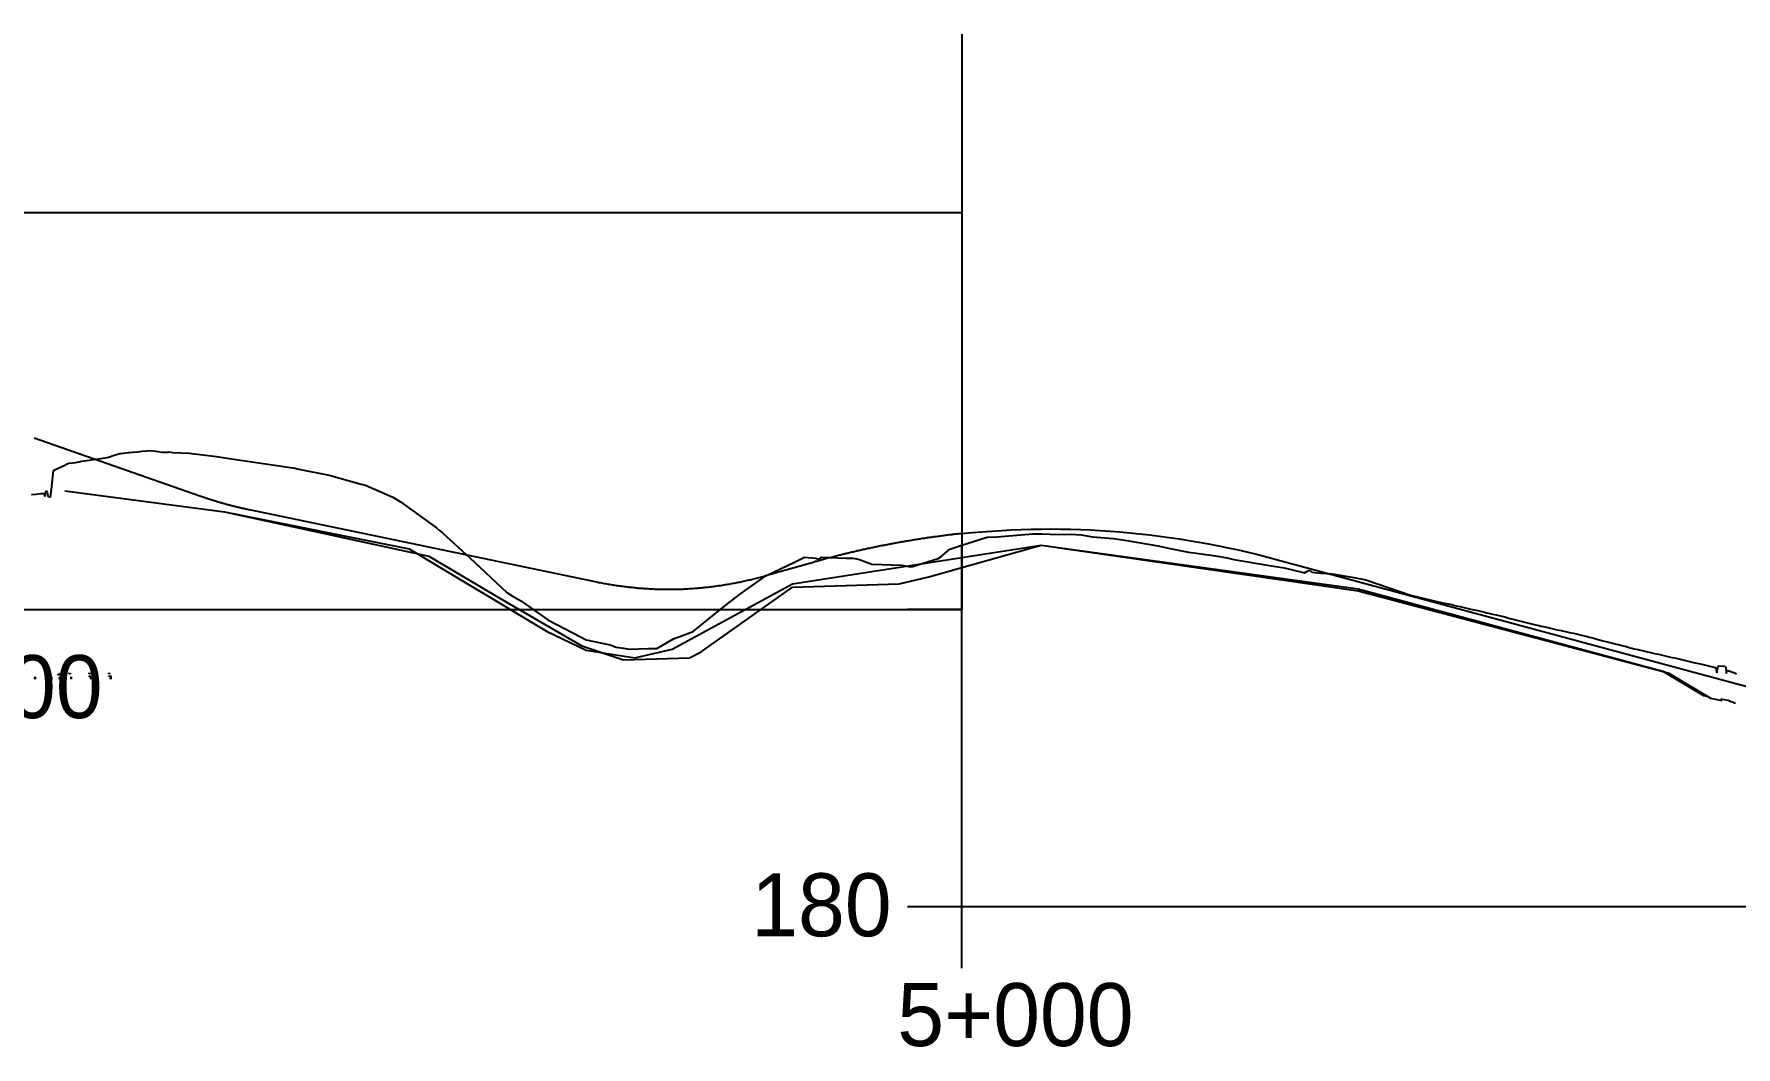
# Model space of a CAD drawing. Extents: x 769 to 8876, y 783 to 1837.
# Drawn here: x 1984 to 3702, y 804 to 1826 of the extents above; entities that cross this region are included whole.
import ezdxf

# ---------------------------------------------------------------- set-up
doc = ezdxf.new("R2010")
doc.units = 0
for name, color, linetype in [('NIWELETA', 1, 'CONTINUOUS'), ('PDF_GEOMETRY', 7, 'CONTINUOUS'), ('PDF_SOLID_FILLS', 7, 'CONTINUOUS'), ('POMOC', 6, 'CONTINUOUS'), ('ROW_L', 1, 'CONTINUOUS'), ('ROW_P', 4, 'CONTINUOUS'), ('TEREN', 3, 'CONTINUOUS')]:
    doc.layers.add(name, color=color, linetype=linetype)

# ---------------------------------------------------------------- blocks, each defined once
blk = doc.blocks.new('*U197')
at = {"layer": 'PDF_GEOMETRY', "color": 12, "linetype": 'CONTINUOUS'}
for p, q in [((1064.5, 2029.9), (1064.2, 2030.9)), ((1064.5, 2030.9), (1064.5, 2029.9))]:
    blk.add_line(p, q, dxfattribs=at)
at = {"layer": 'PDF_GEOMETRY', "color": 12, "linetype": 'CONTINUOUS', "extrusion": (0, 0, -1)}
blk.add_solid([(-1064.2, 2030.9), (-1064.5, 2030.9), (-1064.5, 2029.9)], dxfattribs=at)
blk = doc.blocks.new('*U198')
at = {"layer": 'PDF_GEOMETRY', "color": 12, "linetype": 'CONTINUOUS'}
for p, q in [((1064.5, 2031.1), (1064.2, 2032.1)), ((1064.5, 2032.1), (1064.5, 2031.1))]:
    blk.add_line(p, q, dxfattribs=at)
at = {"layer": 'PDF_GEOMETRY', "color": 12, "linetype": 'CONTINUOUS', "extrusion": (0, 0, -1)}
blk.add_solid([(-1064.2, 2032.1), (-1064.5, 2032.1), (-1064.5, 2031.1)], dxfattribs=at)
blk = doc.blocks.new('*U202')
at = {"layer": 'PDF_GEOMETRY', "color": 12, "linetype": 'CONTINUOUS'}
for p, q in [((1081, 2029.9), (1080.8, 2030.9)), ((1081, 2030.9), (1081, 2029.9))]:
    blk.add_line(p, q, dxfattribs=at)
at = {"layer": 'PDF_GEOMETRY', "color": 12, "linetype": 'CONTINUOUS', "extrusion": (0, 0, -1)}
blk.add_solid([(-1080.8, 2030.9), (-1081, 2030.9), (-1081, 2029.9)], dxfattribs=at)
blk = doc.blocks.new('*U203')
at = {"layer": 'PDF_GEOMETRY', "color": 12, "linetype": 'CONTINUOUS'}
for p, q in [((1081, 2031.1), (1080.8, 2032.1)), ((1081, 2032.1), (1081, 2031.1))]:
    blk.add_line(p, q, dxfattribs=at)
at = {"layer": 'PDF_GEOMETRY', "color": 12, "linetype": 'CONTINUOUS', "extrusion": (0, 0, -1)}
blk.add_solid([(-1080.8, 2032.1), (-1081, 2032.1), (-1081, 2031.1)], dxfattribs=at)
blk = doc.blocks.new('*U204')
at = {"layer": 'PDF_GEOMETRY', "color": 12, "linetype": 'CONTINUOUS'}
for p, q in [((1079, 2034), (1079, 2035)), ((1079.2, 2035), (1079.3, 2034)), ((1079.3, 2034.8), (1079.6, 2034.6)), ((1079.5, 2034.6), (1079.3, 2034.8)), ((1079.8, 2034.5), (1079.5, 2034.6)), ((1079.6, 2034.6), (1079.8, 2034.5))]:
    blk.add_line(p, q, dxfattribs=at)
at = {"layer": 'PDF_GEOMETRY', "color": 12, "linetype": 'CONTINUOUS', "extrusion": (0, 0, -1)}
for points in [[(-1079, 2035), (-1079.3, 2034), (-1079, 2034)], [(-1079, 2035), (-1079.2, 2035), (-1079.3, 2034)], [(-1079.3, 2034.8), (-1079.6, 2034.6), (-1079.5, 2034.6)], [(-1079.5, 2034.6), (-1079.6, 2034.6), (-1079.8, 2034.5)]]:
    blk.add_solid(points, dxfattribs=at)
blk = doc.blocks.new('*U205')
at = {"layer": 'PDF_GEOMETRY', "color": 12, "linetype": 'CONTINUOUS'}
for p, q in [((1079, 2035.5), (1079, 2036.1)), ((1079, 2035.4), (1079, 2035.5)), ((1079, 2035.4), (1079, 2035.4)), ((1079, 2035.3), (1079, 2035.4)), ((1080.1, 2035.2), (1079, 2035.3)), ((1079.3, 2036.1), (1079.3, 2035.5)), ((1079.3, 2035.5), (1079.8, 2035.4)), ((1079.8, 2035.4), (1080.1, 2035.4)), ((1080.1, 2035.4), (1080.1, 2035.3)), ((1080.1, 2035.3), (1080.1, 2035.2))]:
    blk.add_line(p, q, dxfattribs=at)
at = {"layer": 'PDF_GEOMETRY', "color": 12, "linetype": 'CONTINUOUS', "extrusion": (0, 0, -1)}
for points in [[(-1079, 2036.1), (-1079.3, 2035.5), (-1079, 2035.5)], [(-1079, 2036.1), (-1079.3, 2036.1), (-1079.3, 2035.5)], [(-1079, 2035.5), (-1079.8, 2035.4), (-1079, 2035.4)], [(-1079, 2035.5), (-1079.3, 2035.5), (-1079.8, 2035.4)], [(-1079, 2035.4), (-1080.1, 2035.4), (-1079, 2035.4)], [(-1079, 2035.4), (-1079.8, 2035.4), (-1080.1, 2035.4)], [(-1079, 2035.4), (-1080.1, 2035.3), (-1079, 2035.3)], [(-1079, 2035.4), (-1080.1, 2035.4), (-1080.1, 2035.3)], [(-1079, 2035.3), (-1080.1, 2035.3), (-1080.1, 2035.2)]]:
    blk.add_solid(points, dxfattribs=at)
blk = doc.blocks.new('*U206')
at = {"layer": 'PDF_GEOMETRY', "color": 12, "linetype": 'CONTINUOUS'}
for p, q in [((1089.4, 2029.9), (1089.1, 2030.9)), ((1089.4, 2030.9), (1089.4, 2029.9))]:
    blk.add_line(p, q, dxfattribs=at)
at = {"layer": 'PDF_GEOMETRY', "color": 12, "linetype": 'CONTINUOUS', "extrusion": (0, 0, -1)}
blk.add_solid([(-1089.1, 2030.9), (-1089.4, 2030.9), (-1089.4, 2029.9)], dxfattribs=at)
blk = doc.blocks.new('*U207')
at = {"layer": 'PDF_GEOMETRY', "color": 12, "linetype": 'CONTINUOUS'}
for p, q in [((1089.4, 2031.1), (1089.1, 2032.1)), ((1089.4, 2032.1), (1089.4, 2031.1))]:
    blk.add_line(p, q, dxfattribs=at)
at = {"layer": 'PDF_GEOMETRY', "color": 12, "linetype": 'CONTINUOUS', "extrusion": (0, 0, -1)}
blk.add_solid([(-1089.1, 2032.1), (-1089.4, 2032.1), (-1089.4, 2031.1)], dxfattribs=at)
blk = doc.blocks.new('*U208')
at = {"layer": 'PDF_GEOMETRY', "color": 12, "linetype": 'CONTINUOUS'}
for p, q in [((1087.4, 2034.6), (1087.4, 2034.8)), ((1087.4, 2034.6), (1087.4, 2034.6)), ((1088.3, 2034.1), (1087.4, 2034.6)), ((1088.7, 2034), (1088.3, 2034.1)), ((1088.7, 2034.8), (1088.7, 2035)), ((1088.9, 2035), (1088.9, 2034.8)), ((1088.9, 2034.6), (1088.9, 2034.1)), ((1088.9, 2034.1), (1088.9, 2034)), ((1089.4, 2034.8), (1089.4, 2034.6)), ((1089.4, 2034.6), (1089.4, 2034.6))]:
    blk.add_line(p, q, dxfattribs=at)
at = {"layer": 'PDF_GEOMETRY', "color": 12, "linetype": 'CONTINUOUS', "extrusion": (0, 0, -1)}
for points in [[(-1087.4, 2034.8), (-1089.4, 2034.6), (-1087.4, 2034.6)], [(-1087.4, 2034.8), (-1089.4, 2034.8), (-1089.4, 2034.6)], [(-1087.4, 2034.6), (-1089.4, 2034.6), (-1087.4, 2034.6)], [(-1087.4, 2034.6), (-1089.4, 2034.6), (-1089.4, 2034.6)], [(-1087.4, 2034.6), (-1088.7, 2034.1), (-1088.3, 2034.1)], [(-1087.4, 2034.6), (-1087.8, 2034.6), (-1088.7, 2034.1)], [(-1088.3, 2034.1), (-1088.9, 2034), (-1088.7, 2034)], [(-1088.3, 2034.1), (-1088.9, 2034.1), (-1088.9, 2034)], [(-1088.7, 2035), (-1088.9, 2034.8), (-1088.7, 2034.8)], [(-1088.7, 2035), (-1088.9, 2035), (-1088.9, 2034.8)], [(-1088.7, 2034.6), (-1088.9, 2034.1), (-1088.7, 2034.1)], [(-1088.7, 2034.6), (-1088.9, 2034.6), (-1088.9, 2034.1)]]:
    blk.add_solid(points, dxfattribs=at)
blk = doc.blocks.new('*U209')
at = {"layer": 'PDF_GEOMETRY', "color": 12, "linetype": 'CONTINUOUS'}
for p, q in [((1088.8, 2035.2), (1088.5, 2035.2)), ((1088.5, 2035.2), (1088.6, 2035.2)), ((1088.6, 2035.2), (1089.2, 2035.3)), ((1089.2, 2035.3), (1088.8, 2035.2))]:
    blk.add_line(p, q, dxfattribs=at)
at = {"layer": 'PDF_GEOMETRY', "color": 12, "linetype": 'CONTINUOUS', "extrusion": (0, 0, -1)}
for points in [[(-1088.6, 2035.2), (-1088.8, 2035.2), (-1088.5, 2035.2)], [(-1089.2, 2035.3), (-1088.8, 2035.2), (-1088.6, 2035.2)]]:
    blk.add_solid(points, dxfattribs=at)
blk = doc.blocks.new('*U210')
at = {"layer": 'PDF_GEOMETRY', "color": 12, "linetype": 'CONTINUOUS'}
for p, q in [((1101, 2029.9), (1100.8, 2030.9)), ((1101, 2030.9), (1101, 2029.9))]:
    blk.add_line(p, q, dxfattribs=at)
at = {"layer": 'PDF_GEOMETRY', "color": 12, "linetype": 'CONTINUOUS', "extrusion": (0, 0, -1)}
blk.add_solid([(-1100.8, 2030.9), (-1101, 2030.9), (-1101, 2029.9)], dxfattribs=at)
blk = doc.blocks.new('*U211')
at = {"layer": 'PDF_GEOMETRY', "color": 12, "linetype": 'CONTINUOUS'}
for p, q in [((1101, 2031.1), (1100.8, 2032.1)), ((1101, 2032.1), (1101, 2031.1))]:
    blk.add_line(p, q, dxfattribs=at)
at = {"layer": 'PDF_GEOMETRY', "color": 12, "linetype": 'CONTINUOUS', "extrusion": (0, 0, -1)}
blk.add_solid([(-1100.8, 2032.1), (-1101, 2032.1), (-1101, 2031.1)], dxfattribs=at)
blk = doc.blocks.new('*U212')
at = {"layer": 'PDF_GEOMETRY', "color": 12, "linetype": 'CONTINUOUS'}
for p, q in [((1099, 2035.5), (1099, 2036.1)), ((1099, 2035.4), (1099, 2035.5)), ((1099, 2035.4), (1099, 2035.4)), ((1099, 2035.3), (1099, 2035.4)), ((1100.1, 2035.2), (1099, 2035.3)), ((1099.3, 2036.1), (1099.3, 2035.5)), ((1099.3, 2035.5), (1099.8, 2035.4)), ((1099.8, 2035.4), (1100.1, 2035.4)), ((1100.1, 2035.4), (1100.1, 2035.3)), ((1100.1, 2035.3), (1100.1, 2035.2))]:
    blk.add_line(p, q, dxfattribs=at)
at = {"layer": 'PDF_GEOMETRY', "color": 12, "linetype": 'CONTINUOUS', "extrusion": (0, 0, -1)}
for points in [[(-1099, 2036.1), (-1099.3, 2035.5), (-1099, 2035.5)], [(-1099, 2036.1), (-1099.3, 2036.1), (-1099.3, 2035.5)], [(-1099, 2035.5), (-1099.8, 2035.4), (-1099, 2035.4)], [(-1099, 2035.5), (-1099.3, 2035.5), (-1099.8, 2035.4)], [(-1099, 2035.4), (-1100.1, 2035.4), (-1099, 2035.4)], [(-1099, 2035.4), (-1099.8, 2035.4), (-1100.1, 2035.4)], [(-1099, 2035.4), (-1100.1, 2035.3), (-1099, 2035.3)], [(-1099, 2035.4), (-1100.1, 2035.4), (-1100.1, 2035.3)], [(-1099, 2035.3), (-1100.1, 2035.3), (-1100.1, 2035.2)]]:
    blk.add_solid(points, dxfattribs=at)
blk = doc.blocks.new('*U213')
at = {"layer": 'PDF_GEOMETRY', "color": 12, "linetype": 'CONTINUOUS'}
for p, q in [((1121, 2029.9), (1120.8, 2030.9)), ((1121, 2030.9), (1121, 2029.9))]:
    blk.add_line(p, q, dxfattribs=at)
at = {"layer": 'PDF_GEOMETRY', "color": 12, "linetype": 'CONTINUOUS', "extrusion": (0, 0, -1)}
blk.add_solid([(-1120.8, 2030.9), (-1121, 2030.9), (-1121, 2029.9)], dxfattribs=at)
blk = doc.blocks.new('*U214')
at = {"layer": 'PDF_GEOMETRY', "color": 12, "linetype": 'CONTINUOUS'}
for p, q in [((1121, 2031.1), (1120.8, 2032.1)), ((1121, 2032.1), (1121, 2031.1))]:
    blk.add_line(p, q, dxfattribs=at)
at = {"layer": 'PDF_GEOMETRY', "color": 12, "linetype": 'CONTINUOUS', "extrusion": (0, 0, -1)}
blk.add_solid([(-1120.8, 2032.1), (-1121, 2032.1), (-1121, 2031.1)], dxfattribs=at)
blk = doc.blocks.new('*U215')
at = {"layer": 'PDF_GEOMETRY', "color": 12, "linetype": 'CONTINUOUS'}
for p, q in [((1119, 2032.6), (1119, 2033.2)), ((1119, 2032.5), (1119, 2032.6)), ((1119, 2032.5), (1119, 2032.5)), ((1119, 2032.4), (1119, 2032.5)), ((1120.1, 2032.3), (1119, 2032.4)), ((1119.3, 2033.2), (1119.3, 2032.6)), ((1119.3, 2032.6), (1119.8, 2032.5)), ((1119.8, 2032.5), (1120.1, 2032.5)), ((1120.1, 2032.5), (1120.1, 2032.4)), ((1120.1, 2032.4), (1120.1, 2032.3)), ((1120.6, 2032.5), (1120.5, 2032.4)), ((1120.5, 2032.4), (1120.6, 2032.5)), ((1120.6, 2032.5), (1120.7, 2032.5)), ((1120.6, 2032.5), (1120.6, 2032.5)), ((1120.7, 2032.5), (1120.6, 2032.5)), ((1120.6, 2032.5), (1120.6, 2032.5)), ((1120.6, 2032.5), (1120.6, 2032.5)), ((1120.7, 2032.5), (1120.7, 2032.5))]:
    blk.add_line(p, q, dxfattribs=at)
at = {"layer": 'PDF_GEOMETRY', "color": 12, "linetype": 'CONTINUOUS', "extrusion": (0, 0, -1)}
for points in [[(-1119, 2033.2), (-1119.3, 2032.6), (-1119, 2032.6)], [(-1119, 2033.2), (-1119.3, 2033.2), (-1119.3, 2032.6)], [(-1119, 2032.6), (-1119.8, 2032.5), (-1119, 2032.5)], [(-1119, 2032.6), (-1119.3, 2032.6), (-1119.8, 2032.5)], [(-1119, 2032.5), (-1120.1, 2032.5), (-1119, 2032.5)], [(-1119, 2032.5), (-1119.8, 2032.5), (-1120.1, 2032.5)], [(-1119, 2032.5), (-1120.1, 2032.4), (-1119, 2032.4)], [(-1119, 2032.5), (-1120.1, 2032.5), (-1120.1, 2032.4)], [(-1119, 2032.4), (-1120.1, 2032.4), (-1120.1, 2032.3)], [(-1120.6, 2032.5), (-1120.6, 2032.5), (-1120.5, 2032.4)], [(-1120.7, 2032.5), (-1120.7, 2032.5), (-1120.6, 2032.5)], [(-1120.6, 2032.5), (-1120.6, 2032.5), (-1120.6, 2032.5)], [(-1120.6, 2032.5), (-1120.7, 2032.5), (-1120.6, 2032.5)], [(-1120.6, 2032.5), (-1120.6, 2032.5), (-1120.6, 2032.5)], [(-1120.6, 2032.5), (-1120.6, 2032.5), (-1120.6, 2032.5)]]:
    blk.add_solid(points, dxfattribs=at)
blk = doc.blocks.new('*U216')
at = {"layer": 'PDF_GEOMETRY', "color": 12, "linetype": 'CONTINUOUS'}
for p, q in [((1119, 2035.5), (1119, 2036.1)), ((1119, 2035.4), (1119, 2035.5)), ((1119, 2035.4), (1119, 2035.4)), ((1119, 2035.3), (1119, 2035.4)), ((1120.1, 2035.2), (1119, 2035.3)), ((1119.3, 2036.1), (1119.3, 2035.5)), ((1119.3, 2035.5), (1119.8, 2035.4)), ((1119.8, 2035.4), (1120.1, 2035.4)), ((1120.1, 2035.4), (1120.1, 2035.3)), ((1120.1, 2035.3), (1120.1, 2035.2))]:
    blk.add_line(p, q, dxfattribs=at)
at = {"layer": 'PDF_GEOMETRY', "color": 12, "linetype": 'CONTINUOUS', "extrusion": (0, 0, -1)}
for points in [[(-1119, 2036.1), (-1119.3, 2035.5), (-1119, 2035.5)], [(-1119, 2036.1), (-1119.3, 2036.1), (-1119.3, 2035.5)], [(-1119, 2035.5), (-1119.8, 2035.4), (-1119, 2035.4)], [(-1119, 2035.5), (-1119.3, 2035.5), (-1119.8, 2035.4)], [(-1119, 2035.4), (-1120.1, 2035.4), (-1119, 2035.4)], [(-1119, 2035.4), (-1119.8, 2035.4), (-1120.1, 2035.4)], [(-1119, 2035.4), (-1120.1, 2035.3), (-1119, 2035.3)], [(-1119, 2035.4), (-1120.1, 2035.4), (-1120.1, 2035.3)], [(-1119, 2035.3), (-1120.1, 2035.3), (-1120.1, 2035.2)]]:
    blk.add_solid(points, dxfattribs=at)
blk = doc.blocks.new('*U217')
at = {"layer": 'PDF_GEOMETRY', "color": 12, "linetype": 'CONTINUOUS'}
for p, q in [((1141, 2029.9), (1140.8, 2030.9)), ((1141, 2030.9), (1141, 2029.9))]:
    blk.add_line(p, q, dxfattribs=at)
at = {"layer": 'PDF_GEOMETRY', "color": 12, "linetype": 'CONTINUOUS', "extrusion": (0, 0, -1)}
blk.add_solid([(-1140.8, 2030.9), (-1141, 2030.9), (-1141, 2029.9)], dxfattribs=at)
blk = doc.blocks.new('*U218')
at = {"layer": 'PDF_GEOMETRY', "color": 12, "linetype": 'CONTINUOUS'}
for p, q in [((1141, 2031.1), (1140.8, 2032.1)), ((1141, 2032.1), (1141, 2031.1))]:
    blk.add_line(p, q, dxfattribs=at)
at = {"layer": 'PDF_GEOMETRY', "color": 12, "linetype": 'CONTINUOUS', "extrusion": (0, 0, -1)}
blk.add_solid([(-1140.8, 2032.1), (-1141, 2032.1), (-1141, 2031.1)], dxfattribs=at)
blk = doc.blocks.new('*U219')
at = {"layer": 'PDF_GEOMETRY', "color": 12, "linetype": 'CONTINUOUS'}
for p, q in [((1139, 2032.9), (1139, 2033)), ((1140, 2032.4), (1139, 2032.9)), ((1140.3, 2032.2), (1140, 2032.4)), ((1140.3, 2033), (1140.3, 2033.3)), ((1140.5, 2033.3), (1140.5, 2033)), ((1140.5, 2032.9), (1140.5, 2032.4)), ((1140.5, 2032.4), (1140.5, 2032.2)), ((1141, 2033), (1141, 2032.9))]:
    blk.add_line(p, q, dxfattribs=at)
at = {"layer": 'PDF_GEOMETRY', "color": 12, "linetype": 'CONTINUOUS', "extrusion": (0, 0, -1)}
for points in [[(-1139, 2033), (-1141, 2032.9), (-1139, 2032.9)], [(-1139, 2033), (-1141, 2033), (-1141, 2032.9)], [(-1139, 2032.9), (-1140.3, 2032.4), (-1140, 2032.4)], [(-1139, 2032.9), (-1139.4, 2032.9), (-1140.3, 2032.4)], [(-1140, 2032.4), (-1140.5, 2032.2), (-1140.3, 2032.2)], [(-1140, 2032.4), (-1140.5, 2032.4), (-1140.5, 2032.2)], [(-1140.3, 2033.3), (-1140.5, 2033), (-1140.3, 2033)], [(-1140.3, 2033.3), (-1140.5, 2033.3), (-1140.5, 2033)], [(-1140.3, 2032.9), (-1140.5, 2032.4), (-1140.3, 2032.4)], [(-1140.3, 2032.9), (-1140.5, 2032.9), (-1140.5, 2032.4)]]:
    blk.add_solid(points, dxfattribs=at)
blk = doc.blocks.new('*U220')
at = {"layer": 'PDF_GEOMETRY', "color": 12, "linetype": 'CONTINUOUS'}
for p, q in [((1139, 2035.5), (1139, 2036.1)), ((1139, 2035.4), (1139, 2035.5)), ((1139, 2035.4), (1139, 2035.4)), ((1139, 2035.3), (1139, 2035.4)), ((1140.1, 2035.2), (1139, 2035.3)), ((1139.3, 2036.1), (1139.3, 2035.5)), ((1139.3, 2035.5), (1139.8, 2035.4)), ((1139.8, 2035.4), (1140.1, 2035.4)), ((1140.1, 2035.4), (1140.1, 2035.3)), ((1140.1, 2035.3), (1140.1, 2035.2))]:
    blk.add_line(p, q, dxfattribs=at)
at = {"layer": 'PDF_GEOMETRY', "color": 12, "linetype": 'CONTINUOUS', "extrusion": (0, 0, -1)}
for points in [[(-1139, 2036.1), (-1139.3, 2035.5), (-1139, 2035.5)], [(-1139, 2036.1), (-1139.3, 2036.1), (-1139.3, 2035.5)], [(-1139, 2035.5), (-1139.8, 2035.4), (-1139, 2035.4)], [(-1139, 2035.5), (-1139.3, 2035.5), (-1139.8, 2035.4)], [(-1139, 2035.4), (-1140.1, 2035.4), (-1139, 2035.4)], [(-1139, 2035.4), (-1139.8, 2035.4), (-1140.1, 2035.4)], [(-1139, 2035.4), (-1140.1, 2035.3), (-1139, 2035.3)], [(-1139, 2035.4), (-1140.1, 2035.4), (-1140.1, 2035.3)], [(-1139, 2035.3), (-1140.1, 2035.3), (-1140.1, 2035.2)]]:
    blk.add_solid(points, dxfattribs=at)

msp = doc.modelspace()

# ---------------------------------------------------------------- linework, layer by layer
at = {"layer": 'NIWELETA'}
for p, q in [((1984.4, 1418.8), (2151.7, 1360.2)), ((2201.4, 1346.4), (2552, 1273.5)), ((2921.2, 1322.1), (2931.2, 1323.1)), ((2931.2, 1323.1), (2941.1, 1324)), ((2941.1, 1324), (2951, 1324.7)), ((2951, 1324.7), (2961, 1325.3)), ((2961, 1325.3), (2970.9, 1325.9)), ((2970.9, 1325.9), (2980.9, 1326.3)), ((2980.9, 1326.3), (2990.8, 1326.5)), ((2990.8, 1326.5), (3000.8, 1326.7)), ((3000.8, 1326.7), (3010.7, 1326.8)), ((3010.7, 1326.8), (3020.7, 1326.7)), ((3020.7, 1326.7), (3030.6, 1326.5)), ((3030.6, 1326.5), (3040.6, 1326.2)), ((3040.6, 1326.2), (3050.5, 1325.8)), ((3050.5, 1325.8), (3060.5, 1325.3)), ((3060.5, 1325.3), (3070.4, 1324.6)), ((3070.4, 1324.6), (3080.4, 1323.9)), ((3080.4, 1323.9), (3090.3, 1323)), ((3090.3, 1323), (3100.3, 1322)), ((2920.9, 1322.1), (2921.2, 1322.1)), ((3100.3, 1322), (3110.2, 1320.9)), ((3110.2, 1320.9), (3120.2, 1319.6)), ((3120.2, 1319.6), (3130.1, 1318.3)), ((3130.1, 1318.3), (3140.1, 1316.8)), ((3140.1, 1316.8), (3150, 1315.2)), ((3150, 1315.2), (3160, 1313.5)), ((3160, 1313.5), (3169.9, 1311.7)), ((3169.9, 1311.7), (3179.9, 1309.8)), ((3179.9, 1309.8), (3189.8, 1307.7)), ((3189.8, 1307.7), (3199.8, 1305.6)), ((3199.8, 1305.6), (3209.7, 1303.3)), ((2722.7, 1279.7), (2772, 1293.5)), ((3209.7, 1303.3), (3219.7, 1300.9)), ((3219.7, 1300.9), (3229.6, 1298.4)), ((3229.6, 1298.4), (3239.6, 1295.8)), ((3239.6, 1295.8), (4006.6, 1088.6))]:
    msp.add_line(p, q, dxfattribs=at)
for points in [[(2151.7, 1360.2, 0), (2152.1, 1360.1, 0), (2152.5, 1360, 0), (2152.9, 1359.8, 0), (2153.2, 1359.7, 0), (2153.6, 1359.6, 0), (2154, 1359.4, 0), (2154.4, 1359.3, 0), (2154.8, 1359.2, 0), (2155.2, 1359, 0), (2155.5, 1358.9, 0), (2155.9, 1358.8, 0), (2156.3, 1358.7, 0), (2156.7, 1358.5, 0), (2157.1, 1358.4, 0), (2157.4, 1358.3, 0), (2157.8, 1358.1, 0), (2158.2, 1358, 0), (2158.6, 1357.9, 0), (2159, 1357.8, 0), (2159.4, 1357.6, 0), (2159.7, 1357.5, 0), (2160.1, 1357.4, 0), (2160.5, 1357.3, 0), (2160.9, 1357.1, 0), (2161.3, 1357, 0), (2161.7, 1356.9, 0), (2162, 1356.8, 0), (2162.4, 1356.6, 0), (2162.8, 1356.5, 0), (2163.2, 1356.4, 0), (2163.6, 1356.3, 0), (2164, 1356.1, 0), (2164.3, 1356, 0), (2164.7, 1355.9, 0), (2165.1, 1355.8, 0), (2165.5, 1355.7, 0), (2165.9, 1355.5, 0), (2166.3, 1355.4, 0), (2166.7, 1355.3, 0), (2167, 1355.2, 0), (2167.4, 1355.1, 0), (2167.8, 1355, 0), (2168.2, 1354.8, 0), (2168.6, 1354.7, 0), (2169, 1354.6, 0), (2169.4, 1354.5, 0), (2169.7, 1354.4, 0), (2170.1, 1354.3, 0), (2170.5, 1354.1, 0), (2170.9, 1354, 0), (2171.3, 1353.9, 0), (2171.7, 1353.8, 0), (2172.1, 1353.7, 0), (2172.4, 1353.6, 0), (2172.8, 1353.5, 0), (2173.2, 1353.4, 0), (2173.6, 1353.2, 0), (2174, 1353.1, 0), (2174.4, 1353, 0), (2174.8, 1352.9, 0), (2175.2, 1352.8, 0), (2175.6, 1352.7, 0), (2175.9, 1352.6, 0), (2176.3, 1352.5, 0), (2176.7, 1352.4, 0), (2177.1, 1352.3, 0), (2177.5, 1352.1, 0), (2177.9, 1352, 0), (2178.3, 1351.9, 0), (2178.7, 1351.8, 0), (2179, 1351.7, 0), (2179.4, 1351.6, 0), (2179.8, 1351.5, 0), (2180.2, 1351.4, 0), (2180.6, 1351.3, 0), (2181, 1351.2, 0), (2181.4, 1351.1, 0), (2181.8, 1351, 0), (2182.2, 1350.9, 0), (2182.6, 1350.8, 0), (2182.9, 1350.7, 0), (2183.3, 1350.6, 0), (2183.7, 1350.5, 0), (2184.1, 1350.4, 0), (2184.5, 1350.3, 0), (2184.9, 1350.2, 0), (2185.3, 1350.1, 0), (2185.7, 1350, 0), (2186.1, 1349.9, 0), (2186.5, 1349.8, 0), (2186.9, 1349.7, 0), (2187.2, 1349.6, 0), (2187.6, 1349.5, 0), (2188, 1349.4, 0), (2188.4, 1349.3, 0), (2188.8, 1349.2, 0), (2189.2, 1349.1, 0), (2189.6, 1349, 0), (2190, 1348.9, 0), (2190.4, 1348.8, 0), (2190.8, 1348.7, 0), (2191.2, 1348.6, 0), (2191.6, 1348.6, 0), (2191.9, 1348.5, 0), (2192.3, 1348.4, 0), (2192.7, 1348.3, 0), (2193.1, 1348.2, 0), (2193.5, 1348.1, 0), (2193.9, 1348, 0), (2194.3, 1347.9, 0), (2194.7, 1347.8, 0), (2195.1, 1347.7, 0), (2195.5, 1347.6, 0), (2195.9, 1347.6, 0), (2196.3, 1347.5, 0), (2196.7, 1347.4, 0), (2197.1, 1347.3, 0), (2197.5, 1347.2, 0), (2197.8, 1347.1, 0), (2198.2, 1347, 0), (2198.6, 1347, 0), (2199, 1346.9, 0), (2199.4, 1346.8, 0), (2199.8, 1346.7, 0), (2200.2, 1346.6, 0), (2200.6, 1346.5, 0), (2201, 1346.5, 0), (2201.4, 1346.4, 0)], [(2920.9, 1322.1, 0), (2919.7, 1322, 0), (2918.6, 1321.9, 0), (2917.4, 1321.7, 0), (2916.2, 1321.6, 0), (2915, 1321.5, 0), (2913.8, 1321.4, 0), (2912.7, 1321.2, 0), (2911.5, 1321.1, 0), (2910.3, 1320.9, 0), (2909.1, 1320.8, 0), (2908, 1320.7, 0), (2906.8, 1320.5, 0), (2905.6, 1320.4, 0), (2904.4, 1320.2, 0), (2903.2, 1320.1, 0), (2902.1, 1319.9, 0), (2900.9, 1319.8, 0), (2899.7, 1319.6, 0), (2898.5, 1319.5, 0), (2897.4, 1319.3, 0), (2896.2, 1319.2, 0), (2895, 1319, 0), (2893.8, 1318.8, 0), (2892.7, 1318.7, 0), (2891.5, 1318.5, 0), (2890.3, 1318.3, 0), (2889.1, 1318.2, 0), (2888, 1318, 0), (2886.8, 1317.8, 0), (2885.6, 1317.7, 0), (2884.4, 1317.5, 0), (2883.3, 1317.3, 0), (2882.1, 1317.1, 0), (2880.9, 1317, 0), (2879.7, 1316.8, 0), (2878.6, 1316.6, 0), (2877.4, 1316.4, 0), (2876.2, 1316.2, 0), (2875.1, 1316.1, 0), (2873.9, 1315.9, 0), (2872.7, 1315.7, 0), (2871.5, 1315.5, 0), (2870.4, 1315.3, 0), (2869.2, 1315.1, 0), (2868, 1314.9, 0), (2866.9, 1314.7, 0), (2865.7, 1314.5, 0), (2864.5, 1314.3, 0), (2863.4, 1314.1, 0), (2862.2, 1313.9, 0), (2861, 1313.7, 0), (2859.8, 1313.5, 0), (2858.7, 1313.3, 0), (2857.5, 1313.1, 0), (2856.3, 1312.9, 0), (2855.2, 1312.7, 0), (2854, 1312.5, 0), (2852.8, 1312.2, 0), (2851.7, 1312, 0), (2850.5, 1311.8, 0), (2849.3, 1311.6, 0), (2848.2, 1311.4, 0), (2847, 1311.2, 0), (2845.8, 1310.9, 0), (2844.7, 1310.7, 0), (2843.5, 1310.5, 0), (2842.4, 1310.2, 0), (2841.2, 1310, 0), (2840, 1309.8, 0), (2838.9, 1309.6, 0), (2837.7, 1309.3, 0), (2836.5, 1309.1, 0), (2835.4, 1308.8, 0), (2834.2, 1308.6, 0), (2833, 1308.4, 0), (2831.9, 1308.1, 0), (2830.7, 1307.9, 0), (2829.6, 1307.6, 0), (2828.4, 1307.4, 0), (2827.2, 1307.1, 0), (2826.1, 1306.9, 0), (2824.9, 1306.6, 0), (2823.8, 1306.4, 0), (2822.6, 1306.1, 0), (2821.4, 1305.9, 0), (2820.3, 1305.6, 0), (2819.1, 1305.4, 0), (2818, 1305.1, 0), (2816.8, 1304.8, 0), (2815.7, 1304.6, 0), (2814.5, 1304.3, 0), (2813.3, 1304, 0), (2812.2, 1303.8, 0), (2811, 1303.5, 0), (2809.9, 1303.2, 0), (2808.7, 1303, 0), (2807.6, 1302.7, 0), (2806.4, 1302.4, 0), (2805.3, 1302.1, 0), (2804.1, 1301.9, 0), (2803, 1301.6, 0), (2801.8, 1301.3, 0), (2800.7, 1301, 0), (2799.5, 1300.7, 0), (2798.4, 1300.4, 0), (2797.2, 1300.2, 0), (2796.1, 1299.9, 0), (2794.9, 1299.6, 0), (2793.8, 1299.3, 0), (2792.6, 1299, 0), (2791.5, 1298.7, 0), (2790.3, 1298.4, 0), (2789.2, 1298.1, 0), (2788, 1297.8, 0), (2786.9, 1297.5, 0), (2785.7, 1297.2, 0), (2784.6, 1296.9, 0), (2783.4, 1296.6, 0), (2782.3, 1296.3, 0), (2781.1, 1296, 0), (2780, 1295.7, 0), (2778.8, 1295.4, 0), (2777.7, 1295, 0), (2776.5, 1294.7, 0), (2775.4, 1294.4, 0), (2774.3, 1294.1, 0), (2773.1, 1293.8, 0), (2772, 1293.5, 0)], [(2552, 1273.5, 0), (2553.3, 1273.2, 0), (2554.6, 1272.9, 0), (2555.9, 1272.7, 0), (2557.3, 1272.4, 0), (2558.6, 1272.2, 0), (2559.9, 1271.9, 0), (2561.2, 1271.7, 0), (2562.6, 1271.4, 0), (2563.9, 1271.2, 0), (2565.2, 1271, 0), (2566.6, 1270.8, 0), (2567.9, 1270.5, 0), (2569.2, 1270.3, 0), (2570.6, 1270.1, 0), (2571.9, 1269.9, 0), (2573.2, 1269.7, 0), (2574.6, 1269.5, 0), (2575.9, 1269.3, 0), (2577.2, 1269.2, 0), (2578.6, 1269, 0), (2579.9, 1268.8, 0), (2581.2, 1268.6, 0), (2582.6, 1268.5, 0), (2583.9, 1268.3, 0), (2585.2, 1268.2, 0), (2586.6, 1268, 0), (2587.9, 1267.9, 0), (2589.3, 1267.7, 0), (2590.6, 1267.6, 0), (2592, 1267.5, 0), (2593.3, 1267.4, 0), (2594.6, 1267.2, 0), (2596, 1267.1, 0), (2597.3, 1267, 0), (2598.7, 1266.9, 0), (2600, 1266.8, 0), (2601.4, 1266.7, 0), (2602.7, 1266.7, 0), (2604, 1266.6, 0), (2605.4, 1266.5, 0), (2606.7, 1266.4, 0), (2608.1, 1266.4, 0), (2609.4, 1266.3, 0), (2610.8, 1266.2, 0), (2612.1, 1266.2, 0), (2613.5, 1266.1, 0), (2614.8, 1266.1, 0), (2616.2, 1266.1, 0), (2617.5, 1266, 0), (2618.9, 1266, 0), (2620.2, 1266, 0), (2621.6, 1266, 0), (2622.9, 1266, 0), (2624.3, 1266, 0), (2625.6, 1266, 0), (2627, 1266, 0), (2628.3, 1266, 0), (2629.6, 1266, 0), (2631, 1266, 0), (2632.3, 1266, 0), (2633.7, 1266.1, 0), (2635, 1266.1, 0), (2636.4, 1266.2, 0), (2637.7, 1266.2, 0), (2639.1, 1266.2, 0), (2640.4, 1266.3, 0), (2641.8, 1266.4, 0), (2643.1, 1266.4, 0), (2644.5, 1266.5, 0), (2645.8, 1266.6, 0), (2647.2, 1266.7, 0), (2648.5, 1266.8, 0), (2649.8, 1266.8, 0), (2651.2, 1266.9, 0), (2652.5, 1267, 0), (2653.9, 1267.1, 0), (2655.2, 1267.3, 0), (2656.6, 1267.4, 0), (2657.9, 1267.5, 0), (2659.2, 1267.6, 0), (2660.6, 1267.8, 0), (2661.9, 1267.9, 0), (2663.3, 1268, 0), (2664.6, 1268.2, 0), (2666, 1268.3, 0), (2667.3, 1268.5, 0), (2668.6, 1268.7, 0), (2670, 1268.8, 0), (2671.3, 1269, 0), (2672.6, 1269.2, 0), (2674, 1269.4, 0), (2675.3, 1269.6, 0), (2676.6, 1269.7, 0), (2678, 1269.9, 0), (2679.3, 1270.1, 0), (2680.6, 1270.4, 0), (2682, 1270.6, 0), (2683.3, 1270.8, 0), (2684.6, 1271, 0), (2686, 1271.2, 0), (2687.3, 1271.5, 0), (2688.6, 1271.7, 0), (2689.9, 1272, 0), (2691.3, 1272.2, 0), (2692.6, 1272.5, 0), (2693.9, 1272.7, 0), (2695.2, 1273, 0), (2696.6, 1273.2, 0), (2697.9, 1273.5, 0), (2699.2, 1273.8, 0), (2700.5, 1274.1, 0), (2701.8, 1274.4, 0), (2703.1, 1274.7, 0), (2704.5, 1275, 0), (2705.8, 1275.3, 0), (2707.1, 1275.6, 0), (2708.4, 1275.9, 0), (2709.7, 1276.2, 0), (2711, 1276.5, 0), (2712.3, 1276.9, 0), (2713.6, 1277.2, 0), (2714.9, 1277.5, 0), (2716.2, 1277.9, 0), (2717.5, 1278.2, 0), (2718.8, 1278.6, 0), (2720.1, 1278.9, 0), (2721.4, 1279.3, 0), (2722.7, 1279.7, 0)]]:
    msp.add_polyline3d(points, dxfattribs=at)
at = {"layer": 'PDF_SOLID_FILLS', "color": 12}
for points in [[(1985.4, 1179), (1985.4, 1179.2), (1985.1, 1179), (1985.1, 1179.2)], [(2001.9, 1179), (2001.9, 1179.2), (2001.7, 1179), (2001.7, 1179.2)], [(2010.3, 1179), (2010.3, 1179.2), (2010, 1179), (2010, 1179.2)], [(2021.9, 1179), (2021.9, 1179.2), (2021.7, 1179), (2021.7, 1179.2)], [(2041.9, 1179), (2041.9, 1179.2), (2041.7, 1179), (2041.7, 1179.2)], [(2061.9, 1179), (2061.9, 1179.2), (2061.7, 1179), (2061.7, 1179.2)]]:
    msp.add_solid(points, dxfattribs=at)
at = {"layer": 'POMOC'}
for p, q in [((2920.9, 1826), (2920.9, 1245.5)), ((2920.9, 1645.5), (920.9, 1645.5)), ((2920.9, 883.6), (2920.9, 1311.1)), ((920.9, 1245.5), (2920.9, 1245.5)), ((2920.9, 1245.5), (2865.9, 1245.5)), ((4920.9, 945.5), (2865.9, 945.5))]:
    msp.add_line(p, q, dxfattribs=at)
at = {"layer": 'ROW_L'}
for p, q in [((2020.9, 1364.5), (2176.6, 1344)), ((2176.6, 1344), (2362.9, 1306.8)), ((2362.9, 1306.8), (2501.6, 1223.6)), ((2920.9, 1298), (3000.8, 1310.4)), ((3000.8, 1310.4), (3320.9, 1266.4)), ((2749.9, 1271.5), (2920.9, 1298)), ((2628.5, 1205.5), (2749.9, 1271.5)), ((3320.9, 1266.4), (3628.3, 1183.4)), ((2501.6, 1223.6), (2541.7, 1204.6)), ((2541.7, 1204.6), (2590.9, 1196.8)), ((2590.9, 1196.8), (2628.5, 1205.5)), ((3628.3, 1183.4), (3669.4, 1158.7)), ((3669.4, 1158.7), (3674.8, 1157.7)), ((3686.6, 1155.5), (3694, 1154.1)), ((3694, 1154.1), (3701.7, 1151))]:
    msp.add_line(p, q, dxfattribs=at)
at = {"layer": 'ROW_P'}
for p, q in [((2015.3, 1365.2), (2176.6, 1344)), ((2176.6, 1344), (2382.7, 1299.2)), ((2920.9, 1287.8), (3000.8, 1310.4)), ((3000.8, 1310.4), (3320.9, 1264.2)), ((2382.7, 1299.2), (2458, 1255)), ((2750, 1268.2), (2857.6, 1271.5)), ((2857.6, 1271.5), (2887.5, 1278.4)), ((2887.5, 1278.4), (2920.9, 1287.8)), ((2458, 1255), (2537.4, 1209)), ((2657.9, 1202.7), (2750, 1268.2)), ((3320.9, 1264.2), (3633.7, 1181.8)), ((2537.4, 1209), (2577.3, 1195.6)), ((2645.9, 1196.9), (2657.9, 1202.7)), ((2577.3, 1195.6), (2579.4, 1194.9)), ((2579.4, 1194.9), (2645.9, 1196.9)), ((3633.7, 1181.8), (3676.5, 1156.2)), ((3676.5, 1156.2), (3687.9, 1153.9))]:
    msp.add_line(p, q, dxfattribs=at)
at = {"layer": 'TEREN'}
for p, q in [((2014, 1390.5), (2017.8, 1392.4)), ((2017.8, 1392.4), (2018.7, 1392.7)), ((2018.7, 1392.7), (2019.3, 1393)), ((2019.3, 1393), (2023.3, 1393.4)), ((2023.3, 1393.4), (2026.7, 1393.8)), ((2026.7, 1393.8), (2028, 1394.1)), ((2028, 1394.1), (2031.1, 1394.8)), ((2031.1, 1394.8), (2032.7, 1395)), ((2032.7, 1395), (2037.3, 1395.7)), ((2037.3, 1395.7), (2042, 1396.4)), ((2042, 1396.4), (2046.7, 1397.2)), ((2046.7, 1397.2), (2051.4, 1397.9)), ((2051.4, 1397.9), (2056, 1398.6)), ((2056, 1398.6), (2059.6, 1399.2)), ((2059.6, 1399.2), (2060.7, 1399.5)), ((2060.7, 1399.5), (2065.4, 1401.1)), ((2065.4, 1401.1), (2070.1, 1402.6)), ((2070.1, 1402.6), (2070.7, 1402.9)), ((2070.7, 1402.9), (2071.8, 1402.9)), ((2071.8, 1402.9), (2074.7, 1403.2)), ((2074.7, 1403.2), (2079.4, 1403.8)), ((2079.4, 1403.8), (2080.6, 1403.9)), ((2080.6, 1403.9), (2084.1, 1404.3)), ((2084.1, 1404.3), (2088.7, 1404.7)), ((2088.7, 1404.7), (2093.4, 1405.1)), ((2093.4, 1405.1), (2102.9, 1405.9)), ((2102.9, 1405.9), (2113.4, 1404.2)), ((2113.4, 1404.2), (2119.5, 1404.2)), ((2119.5, 1404.2), (2119.7, 1404.2)), ((2119.7, 1404.2), (2119.9, 1404.4)), ((2119.9, 1404.4), (2120.3, 1404.5)), ((2120.3, 1404.5), (2124.3, 1404)), ((2124.3, 1404), (2140.8, 1403.3)), ((2140.8, 1403.3), (2168.7, 1399.8)), ((2168.7, 1399.8), (2175.1, 1398.7)), ((2175.1, 1398.7), (2181.3, 1397.8)), ((2181.3, 1397.8), (2208.9, 1393.9)), ((2208.9, 1393.9), (2243.2, 1388.8)), ((2001.9, 1366.5), (2004, 1385.9)), ((2004, 1385.9), (2004.7, 1386.2)), ((2004.7, 1386.2), (2009.3, 1388.3)), ((2009.3, 1388.3), (2014, 1390.5)), ((2243.2, 1388.8), (2246.3, 1388.4)), ((2246.3, 1388.4), (2248, 1388.1)), ((2248, 1388.1), (2248.1, 1388.1)), ((2248.1, 1388.1), (2248.9, 1387.8)), ((2248.9, 1387.8), (2251.7, 1387.1)), ((2251.7, 1387.1), (2282.3, 1381.1)), ((2282.3, 1381.1), (2314.5, 1371.9)), ((1981.8, 1361.5), (1986.4, 1361.9)), ((1986.4, 1361.9), (1991, 1362.4)), ((1991, 1362.4), (1994.5, 1362.7)), ((1994.5, 1362.7), (1995.2, 1359.5)), ((1995.2, 1359.5), (1995.3, 1359.8)), ((1995.3, 1359.8), (1995.6, 1361.2)), ((1995.6, 1361.2), (1996.6, 1365.7)), ((1996.6, 1365.7), (1997.4, 1364.4)), ((1997.4, 1364.4), (1997.5, 1363.4)), ((1997.5, 1363.4), (1998.2, 1359.8)), ((1998.2, 1359.8), (1999.3, 1359.6)), ((1999.3, 1359.6), (2000.1, 1359.2)), ((2000.1, 1359.2), (2001.1, 1358.8)), ((2001.1, 1358.8), (2001.9, 1366.5)), ((2314.5, 1371.9), (2319, 1370.8)), ((2319, 1370.8), (2346.5, 1358.9)), ((2346.5, 1358.9), (2354.4, 1354.2)), ((2354.4, 1354.2), (2390.7, 1327.9)), ((2390.7, 1327.9), (2393.7, 1325.3)), ((2393.7, 1325.3), (2396.5, 1323)), ((2396.5, 1323), (2429.1, 1293.3)), ((2899.6, 1298.6), (2908.6, 1306.4)), ((2908.6, 1306.4), (2916.7, 1309)), ((2916.7, 1309), (2920.9, 1310.4)), ((2920.9, 1310.3), (2946.3, 1318.5)), ((2946.3, 1318.5), (2956.2, 1318.9)), ((2956.2, 1318.9), (2992.5, 1321.9)), ((2992.5, 1321.9), (3001.7, 1321.7)), ((3001.7, 1321.7), (3018.4, 1321.2)), ((3018.4, 1321.2), (3030.5, 1321.6)), ((3030.5, 1321.6), (3041.3, 1320.8)), ((3041.3, 1320.8), (3052.8, 1318.8)), ((3052.8, 1318.8), (3073.8, 1317)), ((3073.8, 1317), (3087.4, 1315)), ((3087.4, 1315), (3118.6, 1309.6)), ((3118.6, 1309.6), (3131.2, 1307.1)), ((3131.2, 1307.1), (3149.7, 1303.3)), ((2429.1, 1293.3), (2461.6, 1262.8)), ((2722.9, 1279.6), (2752.6, 1293.7)), ((2752.6, 1293.7), (2761.9, 1298.3)), ((2761.9, 1298.3), (2773.4, 1297.2)), ((2773.4, 1297.2), (2775.7, 1296.3)), ((2775.7, 1296.3), (2778.2, 1297.8)), ((2778.2, 1297.8), (2778.3, 1297.9)), ((2778.3, 1297.9), (2778.8, 1298.3)), ((2778.8, 1298.3), (2804, 1297.3)), ((2804, 1297.3), (2810.7, 1297.4)), ((2810.7, 1297.4), (2816.7, 1296.3)), ((2816.7, 1296.3), (2830, 1291.3)), ((2830, 1291.3), (2860.1, 1290.3)), ((2860.1, 1290.3), (2869.2, 1288.7)), ((2869.2, 1288.7), (2870.9, 1288.9)), ((2870.9, 1288.9), (2897.1, 1296.9)), ((2897.1, 1296.9), (2899.6, 1298.6)), ((3149.7, 1303.3), (3160.1, 1302.1)), ((3160.1, 1302.1), (3177, 1299.6)), ((3177, 1299.6), (3188.7, 1297.5)), ((3188.7, 1297.5), (3195.4, 1296.1)), ((3195.4, 1296.1), (3233.4, 1289.6)), ((3233.4, 1289.6), (3246.3, 1287.6)), ((2697.6, 1261.4), (2722.9, 1279.6)), ((3246.3, 1287.6), (3265.8, 1282.8)), ((3265.8, 1282.8), (3266.7, 1282.6)), ((3266.7, 1282.6), (3270.1, 1284.7)), ((3270.1, 1284.7), (3270.4, 1285)), ((3270.4, 1285), (3272.8, 1284.4)), ((3272.8, 1284.4), (3274, 1283.3)), ((3274, 1283.3), (3282.9, 1282.2)), ((3282.9, 1282.2), (3294.6, 1281.4)), ((3294.6, 1281.4), (3316.6, 1277.7)), ((3316.6, 1277.7), (3328.7, 1275.3)), ((3328.7, 1275.3), (3362.9, 1263.8)), ((2461.6, 1262.8), (2467.1, 1259.4)), ((2467.1, 1259.4), (2475.6, 1254.3)), ((2475.6, 1254.3), (2502.9, 1235.1)), ((2687.3, 1253.7), (2697.6, 1261.4)), ((3362.9, 1263.8), (3373.6, 1260.1)), ((3373.6, 1260.1), (3406, 1252.2)), ((2649.7, 1223.3), (2676.1, 1244.7)), ((2676.1, 1244.7), (2687.3, 1253.7)), ((3406, 1252.2), (3415.4, 1250.5)), ((3415.4, 1250.5), (3415.7, 1250.4)), ((3415.7, 1250.4), (3419.7, 1249.4)), ((3419.7, 1249.4), (3423.8, 1248.5)), ((3423.8, 1248.5), (3427.9, 1247.5)), ((3427.9, 1247.5), (3432, 1246.6)), ((3432, 1246.6), (3436.1, 1245.6)), ((3436.1, 1245.6), (3440.1, 1244.7)), ((3440.1, 1244.7), (3444.2, 1243.8)), ((3444.2, 1243.8), (3448.3, 1242.8)), ((3448.3, 1242.8), (3450.3, 1242.3)), ((3450.3, 1242.3), (3452.4, 1241.8)), ((3452.4, 1241.8), (3456.5, 1240.9)), ((3456.5, 1240.9), (3460.6, 1240)), ((3460.6, 1240), (3461.5, 1239.8)), ((3461.5, 1239.8), (3464.7, 1239)), ((3464.7, 1239), (3468.8, 1238)), ((3468.8, 1238), (3472.8, 1236.9)), ((3472.8, 1236.9), (3476.9, 1235.9)), ((2502.9, 1235.1), (2535.9, 1218.1)), ((2629.7, 1216.1), (2649.7, 1223.3)), ((3476.9, 1235.9), (3481, 1234.9)), ((3481, 1234.9), (3485.1, 1233.9)), ((3485.1, 1233.9), (3489.1, 1232.8)), ((3489.1, 1232.8), (3493.2, 1231.8)), ((3493.2, 1231.8), (3497.3, 1230.8)), ((3497.3, 1230.8), (3501.4, 1229.7)), ((3501.4, 1229.7), (3503.5, 1229.3)), ((3503.5, 1229.3), (3505.5, 1228.8)), ((3505.5, 1228.8), (3507.9, 1228.3)), ((3507.9, 1228.3), (3509.6, 1227.9)), ((3509.6, 1227.9), (3513.7, 1227)), ((3513.7, 1227), (3517.8, 1226)), ((3517.8, 1226), (3521.8, 1225.1)), ((3521.8, 1225.1), (3525.9, 1224.2)), ((3525.9, 1224.2), (3530, 1223.3)), ((3530, 1223.3), (3534.1, 1222.4)), ((3534.1, 1222.4), (3538.2, 1221.5)), ((3538.2, 1221.5), (3542.3, 1220.6)), ((3542.3, 1220.6), (3546.4, 1219.7)), ((3546.4, 1219.7), (3550.5, 1218.8)), ((2535.9, 1218.1), (2541.5, 1215.1)), ((2541.5, 1215.1), (2565.9, 1210)), ((2565.9, 1210), (2572.1, 1207.4)), ((2572.1, 1207.4), (2579.4, 1206.5)), ((2579.4, 1206.5), (2584.9, 1205.5)), ((2584.9, 1205.5), (2604.4, 1206.2)), ((2604.4, 1206.2), (2613.1, 1206.1)), ((2613.1, 1206.1), (2629.7, 1216.1)), ((3550.5, 1218.8), (3551.5, 1218.5)), ((3551.5, 1218.5), (3552, 1218.4)), ((3552, 1218.4), (3554.5, 1217.7)), ((3554.5, 1217.7), (3557.4, 1216.9)), ((3557.4, 1216.9), (3557.5, 1216.9)), ((3557.5, 1216.9), (3558.6, 1216.6)), ((3558.6, 1216.6), (3562.7, 1215.4)), ((3562.7, 1215.4), (3566.8, 1214.3)), ((3566.8, 1214.3), (3567.9, 1214)), ((3567.9, 1214), (3567.9, 1214)), ((3567.9, 1214), (3570.9, 1213.2)), ((3570.9, 1213.2), (3575, 1212.2)), ((3575, 1212.2), (3579.1, 1211.3)), ((3579.1, 1211.3), (3583.1, 1210.3)), ((3583.1, 1210.3), (3583.8, 1210.1)), ((3583.8, 1210.1), (3587.2, 1209.2)), ((3587.2, 1209.2), (3591.3, 1208.1)), ((3591.3, 1208.1), (3595.4, 1207)), ((3595.4, 1207), (3597, 1206.6)), ((3597, 1206.6), (3599.5, 1206)), ((3599.5, 1206), (3603.6, 1205.1)), ((3603.6, 1205.1), (3607.7, 1204.1)), ((3607.7, 1204.1), (3611.7, 1203.2)), ((3611.7, 1203.2), (3615.8, 1202.2)), ((3615.8, 1202.2), (3619.9, 1201.3)), ((3619.9, 1201.3), (3624, 1200.4)), ((3624, 1200.4), (3628.1, 1199.4)), ((3628.1, 1199.4), (3632.2, 1198.5)), ((3632.2, 1198.5), (3636.2, 1197.6)), ((3636.2, 1197.6), (3640.3, 1196.7)), ((3640.3, 1196.7), (3643.2, 1196)), ((3643.2, 1196), (3644.4, 1195.7)), ((3644.4, 1195.7), (3648.5, 1194.7)), ((3648.5, 1194.7), (3652.6, 1193.8)), ((3652.6, 1193.8), (3655.5, 1193.1)), ((3655.5, 1193.1), (3656.7, 1192.8)), ((3656.7, 1192.8), (3660.8, 1191.9)), ((3660.8, 1191.9), (3664.9, 1190.9)), ((3664.9, 1190.9), (3669, 1190)), ((3669, 1190), (3673, 1189)), ((3673, 1189), (3677.1, 1188)), ((3677.1, 1188), (3678.8, 1187.7)), ((3678.8, 1187.7), (3681.2, 1187.1)), ((3681.2, 1187.1), (3681.6, 1187)), ((3681.6, 1187), (3681.7, 1187)), ((3681.7, 1187), (3681.9, 1187)), ((3681.9, 1187), (3681.9, 1186.6)), ((3681.9, 1186.6), (3682.9, 1181.7)), ((3682.9, 1181.7), (3683.8, 1187)), ((3683.8, 1187), (3683.9, 1187.6)), ((3683.9, 1187.6), (3684, 1187.7)), ((3684, 1187.7), (3684.7, 1188.7)), ((3684.7, 1188.7), (3684.7, 1188.8)), ((3684.7, 1188.8), (3685.3, 1188.8)), ((3685.3, 1188.8), (3689.4, 1188.4)), ((3689.4, 1188.4), (3689.8, 1188.4)), ((3689.8, 1188.4), (3691, 1188.4)), ((3691, 1188.4), (3691.2, 1188.1)), ((3691.2, 1188.1), (3691.9, 1187.3)), ((3691.9, 1187.3), (3691.9, 1187.3)), ((3691.9, 1187.3), (3692.5, 1182)), ((3692.5, 1182), (3692.7, 1181)), ((3692.7, 1181.4), (3693.1, 1184.1)), ((3692.7, 1181), (3692.7, 1181.4)), ((3693.1, 1184.1), (3693.5, 1184)), ((3693.5, 1184), (3694.4, 1183.8)), ((3694.4, 1183.8), (3695.2, 1183.6)), ((3695.2, 1183.6), (3697.6, 1182.7)), ((3697.6, 1182.7), (3700.6, 1181.5)), ((3700.6, 1181.5), (3701.7, 1181.1)), ((3701.7, 1181.1), (3702.7, 1180.7))]:
    msp.add_line(p, q, dxfattribs=at)

# ---------------------------------------------------------------- block references
at = {"layer": 'PDF_GEOMETRY', "color": 12, "linetype": 'CONTINUOUS'}
for name in ['*U198', '*U197', '*U205', '*U204', '*U203', '*U202', '*U208', '*U209', '*U207', '*U206', '*U212', '*U211', '*U210', '*U216', '*U215', '*U214', '*U213', '*U220', '*U219', '*U218', '*U217']:
    msp.add_blockref(name, (920.9, -854.5), dxfattribs=at)

# ---------------------------------------------------------------- texts
at = {"layer": 'POMOC'}
for s, p in [('4+000', (1815.1, 1136)), ('180', (2708.3, 915.9)), ('5+000', (2855.7, 805.2))]:
    msp.add_text(s, height=63.5, dxfattribs=at).set_placement(p)

doc.saveas('drawing.dxf')
